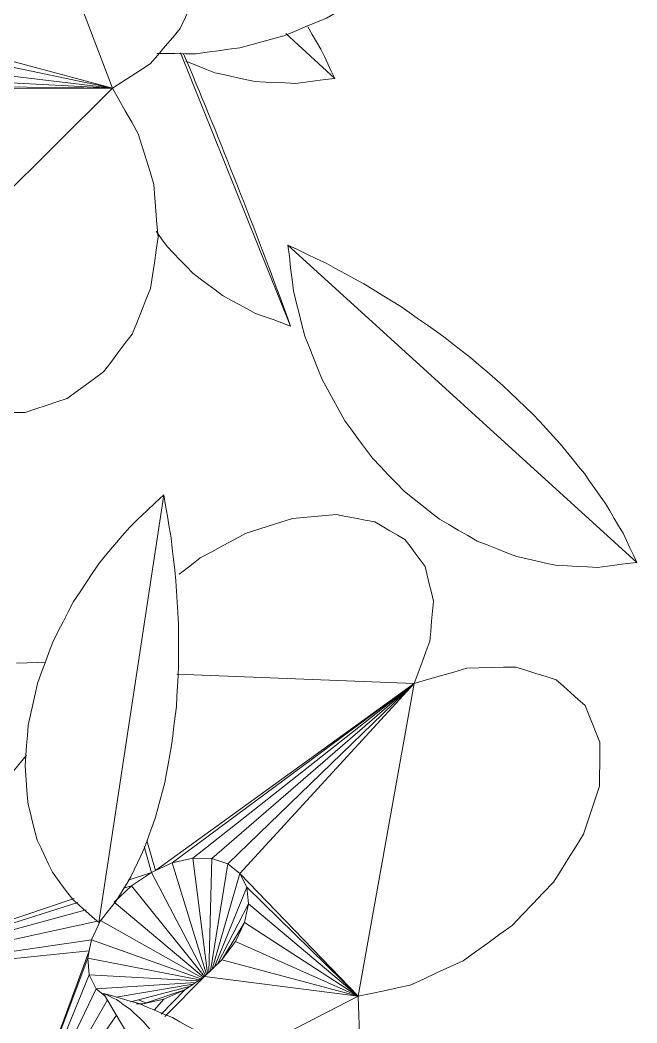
# Model space of a CAD drawing. Header units: metres. Extents: x -18.34 to -13.25, y -25.49 to -16.26.
# Drawn here: x -14.4966 to -14.4259, y -21.1271 to -21.0121 of the extents above; entities that cross this region are included whole.
import ezdxf

# ---------------------------------------------------------------- set-up
doc = ezdxf.new("R2010")
doc.units = ezdxf.units.M
doc.layers.add('Importações nas famílias', color=7, linetype='Continuous', lineweight=5)
doc.layers.add('Vegetação', color=7, linetype='Continuous', lineweight=5)

# ---------------------------------------------------------------- blocks, each defined once
blk = doc.blocks.new('Planta_pergolado_12200 - plantas pergolado_skp_Component_12-V1534-Pavimento 02 - Executivo')
at = {"layer": 'Importações nas famílias', "color": 9}
blk.add_line((0.04413, 0.06481), (0.07022, 0.08435), dxfattribs=at)
at = {"layer": 'Importações nas famílias', "color": 9, "flags": 128}
for points in [[(0.05911, 0.08634), (0.05842, 0.08609), (0.05773, 0.08583), (0.05705, 0.08558), (0.05636, 0.08532)], [(0.06193, 0.08676), (0.06123, 0.08665), (0.06052, 0.08655), (0.05981, 0.08645), (0.05911, 0.08634)], [(0.06477, 0.08656), (0.06406, 0.08661), (0.06335, 0.08666), (0.06264, 0.08671), (0.06193, 0.08676)], [(0.06756, 0.08575), (0.06686, 0.08595), (0.06616, 0.08615), (0.06547, 0.08636), (0.06477, 0.08656)], [(0.05636, 0.08532), (0.05571, 0.08492), (0.05506, 0.08452), (0.05441, 0.08412), (0.05375, 0.08372)], [(0.07022, 0.08435), (0.06955, 0.0847), (0.06889, 0.08505), (0.06822, 0.0854), (0.06756, 0.08575)], [(0.06683, 0.08289), (0.06768, 0.08325), (0.06853, 0.08362), (0.06937, 0.08398), (0.07022, 0.08435)], [(0.05375, 0.08372), (0.05315, 0.08318), (0.05255, 0.08264), (0.05195, 0.08211), (0.05135, 0.08157)], [(0.06356, 0.08134), (0.06438, 0.08173), (0.0652, 0.08212), (0.06602, 0.0825), (0.06683, 0.08289)], [(0.05135, 0.08157), (0.05082, 0.08091), (0.05028, 0.08025), (0.04975, 0.07959), (0.04921, 0.07893)], [(0.06045, 0.07972), (0.06122, 0.08012), (0.062, 0.08053), (0.06278, 0.08094), (0.06356, 0.08134)], [(0.05751, 0.07804), (0.05825, 0.07846), (0.05898, 0.07888), (0.05971, 0.0793), (0.06045, 0.07972)], [(0.04921, 0.07893), (0.04875, 0.07816), (0.04829, 0.07739), (0.04784, 0.07663), (0.04738, 0.07586)], [(0.0548, 0.07632), (0.05548, 0.07675), (0.05616, 0.07718), (0.05684, 0.07761), (0.05751, 0.07804)], [(0.04738, 0.07586), (0.04701, 0.075), (0.04664, 0.07414), (0.04627, 0.07328), (0.0459, 0.07243)], [(0.05234, 0.07458), (0.05296, 0.07501), (0.05357, 0.07545), (0.05419, 0.07588), (0.0548, 0.07632)], [(0.05016, 0.07284), (0.05071, 0.07328), (0.05125, 0.07371), (0.0518, 0.07414), (0.05234, 0.07458)], [(0.0459, 0.07243), (0.04563, 0.0715), (0.04535, 0.07057), (0.04508, 0.06964), (0.04481, 0.06872)], [(0.04828, 0.07112), (0.04875, 0.07155), (0.04922, 0.07198), (0.04969, 0.07241), (0.05016, 0.07284)], [(0.04672, 0.06944), (0.04711, 0.06986), (0.0475, 0.07028), (0.04789, 0.0707), (0.04828, 0.07112)], [(0.0455, 0.06782), (0.04581, 0.06822), (0.04611, 0.06863), (0.04642, 0.06904), (0.04672, 0.06944)], [(0.04481, 0.06872), (0.04464, 0.06774), (0.04447, 0.06676), (0.0443, 0.06579), (0.04413, 0.06481)], [(0.04463, 0.06627), (0.04485, 0.06666), (0.04507, 0.06704), (0.04528, 0.06743), (0.0455, 0.06782)], [(0.04413, 0.06481), (0.04426, 0.06518), (0.04438, 0.06554), (0.04451, 0.06591), (0.04463, 0.06627)]]:
    blk.add_lwpolyline(points, dxfattribs=at)
blk = doc.blocks.new('Planta_pergolado_12200 - plantas pergolado_skp_Component_16-V3514-Pavimento 02 - Executivo')
blk.add_blockref('Planta_pergolado_12200 - plantas pergolado_skp_Component_12-V1534-Pavimento 02 - Executivo', (0, 0))
blk = doc.blocks.new('Planta_pergolado_12200 - plantas pergolado_skp_Component_12-V1572-Pavimento 02 - Executivo')
at = {"layer": 'Importações nas famílias', "color": 9}
for p, q in [((0.09445, 0.131199), (0.084375, 0.128666)), ((0.06454, 0.129136), (0.06395, 0.128801))]:
    blk.add_line(p, q, dxfattribs=at)
at = {"layer": 'Importações nas famílias', "color": 9, "flags": 128}
for points in [[(0.084176, 0.133824), (0.08329, 0.13385), (0.082404, 0.133875)], [(0.087687, 0.133331), (0.086809, 0.133454), (0.085932, 0.133578), (0.085054, 0.133701), (0.084176, 0.133824)], [(0.091124, 0.132453), (0.090265, 0.132672), (0.089406, 0.132892), (0.088546, 0.133112), (0.087687, 0.133331)], [(0.09445, 0.131199), (0.093619, 0.131513), (0.092787, 0.131826), (0.091956, 0.13214), (0.091124, 0.132453)], [(0.08741, 0.130058), (0.088323, 0.130215), (0.089236, 0.130372), (0.090149, 0.13053), (0.091062, 0.130687)], [(0.091062, 0.130687), (0.091909, 0.130815), (0.092756, 0.130943), (0.093603, 0.131071), (0.09445, 0.131199)], [(0.083581, 0.129327), (0.084538, 0.12951), (0.085496, 0.129693), (0.086453, 0.129875), (0.08741, 0.130058)]]:
    blk.add_lwpolyline(points, dxfattribs=at)
blk = doc.blocks.new('Planta_pergolado_12200 - plantas pergolado_skp_Component_17-V3538-Pavimento 02 - Executivo')
at = {"layer": 'Importações nas famílias', "color": 9}
for p, q in [((0.057615, 0.164133), (0.044275, 0.148813)), ((0.056231, 0.136866), (0.057615, 0.164133)), ((0.056628, 0.138382), (0.057615, 0.164133)), ((0.057419, 0.140012), (0.057615, 0.164133)), ((0.057615, 0.164133), (0.075476, 0.143621)), ((0.060939, 0.142316), (0.057615, 0.164133)), ((0.05965, 0.142048), (0.057615, 0.164133)), ((0.05845, 0.141262), (0.057615, 0.164133)), ((0.075476, 0.143621), (0.060939, 0.142316)), ((0.062227, 0.142048), (0.075476, 0.143621)), ((0.063428, 0.141262), (0.075476, 0.143621)), ((0.075476, 0.143621), (0.064459, 0.140012)), ((0.075476, 0.143621), (0.06525, 0.138382)), ((0.065747, 0.136484), (0.075476, 0.143621)), ((0.065917, 0.134448), (0.075476, 0.143621)), ((0.073069, 0.131909), (0.075476, 0.143621)), ((0.05845, 0.141262), (0.05965, 0.142048)), ((0.05965, 0.142048), (0.060939, 0.142316)), ((0.065859, 0.135137), (0.05965, 0.142048)), ((0.062227, 0.142048), (0.060939, 0.142316)), ((0.065841, 0.135352), (0.060939, 0.142316)), ((0.063428, 0.141262), (0.062227, 0.142048)), ((0.065819, 0.135627), (0.062227, 0.142048)), ((0.057419, 0.140012), (0.05845, 0.141262)), ((0.065874, 0.134961), (0.05845, 0.141262)), ((0.064459, 0.140012), (0.063428, 0.141262)), ((0.065788, 0.135989), (0.063428, 0.141262)), ((0.056628, 0.138382), (0.057419, 0.140012)), ((0.065886, 0.134811), (0.057419, 0.140012)), ((0.06525, 0.138382), (0.064459, 0.140012)), ((0.065742, 0.136477), (0.064459, 0.140012)), ((0.056231, 0.136866), (0.056628, 0.138382)), ((0.065897, 0.13468), (0.056628, 0.138382)), ((0.065647, 0.136866), (0.06525, 0.138382)), ((0.053759, 0.137879), (0.056231, 0.136866)), ((0.056131, 0.136484), (0.054021, 0.137404)), ((0.05541, 0.13452), (0.056131, 0.136484)), ((0.055961, 0.134448), (0.056131, 0.136484)), ((0.056131, 0.136484), (0.056231, 0.136866)), ((0.065907, 0.13456), (0.056131, 0.136484)), ((0.065647, 0.136866), (0.065747, 0.136484)), ((0.065747, 0.136484), (0.065917, 0.134448)), ((0.04164, 0.134444), (0.046576, 0.110432)), ((0.055704, 0.133789), (0.055961, 0.134448)), ((0.065917, 0.134448), (0.055961, 0.134448)), ((0.056131, 0.132411), (0.055961, 0.134448)), ((0.065907, 0.134335), (0.056131, 0.132411)), ((0.065897, 0.134216), (0.056628, 0.130514)), ((0.065886, 0.134084), (0.057419, 0.128884)), ((0.05845, 0.127634), (0.065874, 0.133935)), ((0.065917, 0.134448), (0.065747, 0.132411)), ((0.065917, 0.134448), (0.066463, 0.129652)), ((0.065859, 0.133759), (0.05965, 0.126848)), ((0.060939, 0.12658), (0.065841, 0.133543)), ((0.06257, 0.127461), (0.065819, 0.133268)), ((0.065788, 0.132907), (0.063671, 0.128176)), ((0.064459, 0.128884), (0.065741, 0.132416)), ((0.065747, 0.132411), (0.06525, 0.130514)), ((0.066127, 0.129542), (0.065747, 0.132411)), ((0.057419, 0.128884), (0.056628, 0.130514)), ((0.06525, 0.130514), (0.064459, 0.128884)), ((0.065457, 0.129289), (0.06525, 0.130514)), ((0.056502, 0.130262), (0.046576, 0.110432)), ((0.055137, 0.130125), (0.046576, 0.110432)), ((0.046576, 0.110432), (0.05421, 0.129968)), ((0.046576, 0.110432), (0.053729, 0.129935)), ((0.057419, 0.128884), (0.046576, 0.110432)), ((0.058037, 0.128135), (0.057419, 0.128884)), ((0.064459, 0.128884), (0.064091, 0.128438)), ((0.058037, 0.128135), (0.046576, 0.110432)), ((0.05845, 0.127634), (0.058037, 0.128135)), ((0.068654, 0.110432), (0.058037, 0.128135)), ((0.05965, 0.126848), (0.05845, 0.127634)), ((0.068654, 0.110432), (0.05845, 0.127634)), ((0.060939, 0.12658), (0.05965, 0.126848)), ((0.068654, 0.110432), (0.05965, 0.126848)), ((0.061866, 0.126773), (0.060939, 0.12658)), ((0.068654, 0.110432), (0.060939, 0.12658)), ((0.068654, 0.110432), (0.06228, 0.126713)), ((0.068654, 0.110432), (0.063773, 0.126499))]:
    blk.add_line(p, q, dxfattribs=at)
at = {"layer": 'Importações nas famílias', "color": 9, "flags": 128}
for points in [[(0.064989, 0.173789), (0.065806, 0.173926), (0.066623, 0.174062), (0.06744, 0.174198), (0.068257, 0.174334)], [(0.068257, 0.174334), (0.069064, 0.174091), (0.069871, 0.173848), (0.070678, 0.173605), (0.071485, 0.173362)], [(0.061961, 0.171774), (0.062718, 0.172278), (0.063475, 0.172782), (0.064232, 0.173286), (0.064989, 0.173789)], [(0.071485, 0.173362), (0.072213, 0.172761), (0.072941, 0.17216), (0.073669, 0.171558), (0.074397, 0.170957)], [(0.059431, 0.168461), (0.060064, 0.169289), (0.060696, 0.170118), (0.061329, 0.170946), (0.061961, 0.171774)], [(0.044729, 0.170166), (0.045429, 0.170432), (0.04613, 0.170698), (0.04683, 0.170964), (0.047531, 0.171229)], [(0.047531, 0.171229), (0.048251, 0.1712), (0.048971, 0.17117), (0.049691, 0.17114), (0.050411, 0.17111)], [(0.050411, 0.17111), (0.051102, 0.170787), (0.051793, 0.170463), (0.052484, 0.17014), (0.053174, 0.169817)], [(0.074397, 0.170957), (0.074983, 0.170048), (0.07557, 0.16914), (0.076157, 0.168231), (0.076744, 0.167323)], [(0.042196, 0.167993), (0.042829, 0.168536), (0.043462, 0.169079), (0.044095, 0.169623), (0.044729, 0.170166)], [(0.053174, 0.169817), (0.053789, 0.169222), (0.054403, 0.168627), (0.055017, 0.168032), (0.055632, 0.167437)], [(0.057615, 0.164133), (0.058069, 0.165215), (0.058523, 0.166297), (0.058977, 0.167379), (0.059431, 0.168461)], [(0.040106, 0.164857), (0.040628, 0.165641), (0.041151, 0.166425), (0.041673, 0.167209), (0.042196, 0.167993)], [(0.055632, 0.167437), (0.056127, 0.166611), (0.056623, 0.165785), (0.057119, 0.164959), (0.057615, 0.164133)], [(0.076744, 0.167323), (0.07714, 0.166185), (0.077535, 0.165047), (0.077931, 0.163909), (0.078326, 0.162771)], [(0.0386, 0.160974), (0.038976, 0.161945), (0.039353, 0.162916), (0.039729, 0.163886), (0.040106, 0.164857)], [(0.078326, 0.162771), (0.078497, 0.161501), (0.078667, 0.160231), (0.078838, 0.158961), (0.079008, 0.157691)], [(0.037782, 0.156606), (0.037986, 0.157698), (0.038191, 0.15879), (0.038395, 0.159882), (0.0386, 0.160974)], [(0.079008, 0.157691), (0.078939, 0.156397), (0.07887, 0.155103), (0.0788, 0.153809), (0.078731, 0.152516)], [(0.037744, 0.15433), (0.037763, 0.155468), (0.037782, 0.156606)], [(0.078731, 0.152516), (0.078428, 0.151309), (0.078125, 0.150102), (0.077822, 0.148895), (0.07752, 0.147688)], [(0.07752, 0.147688), (0.077009, 0.146671), (0.076498, 0.145655), (0.075987, 0.144638), (0.075476, 0.143621)], [(0.075476, 0.143621), (0.076127, 0.143131), (0.076777, 0.14264), (0.077427, 0.14215), (0.078077, 0.14166)], [(0.034962, 0.138702), (0.035509, 0.139441), (0.036057, 0.140181), (0.036446, 0.140706)]]:
    blk.add_lwpolyline(points, dxfattribs=at)
blk = doc.blocks.new('Planta_pergolado_12200 - plantas pergolado_skp_Component_16-V3539-Pavimento 02 - Executivo')
for name in ['Planta_pergolado_12200 - plantas pergolado_skp_Component_17-V3538-Pavimento 02 - Executivo', 'Planta_pergolado_12200 - plantas pergolado_skp_Component_12-V1572-Pavimento 02 - Executivo']:
    blk.add_blockref(name, (0, 0))
blk = doc.blocks.new('Planta_pergolado_12200 - plantas pergolado_skp_-V3540-Pavimento 02 - Executivo')
blk.add_blockref('Planta_pergolado_12200 - plantas pergolado_skp_Component_16-V3539-Pavimento 02 - Executivo', (0, 0))
blk = doc.blocks.new('Planta_pergolado_12200 - plantas pergolado_skp_-V3541-Pavimento 02 - Executivo')
at = {"xscale": 1.254472261797389, "yscale": 1.254472261797389, "zscale": 1.254472261797389, "rotation": 44.99999999999149}
blk.add_blockref('Planta_pergolado_12200 - plantas pergolado_skp_-V3540-Pavimento 02 - Executivo', (0.10194, -0.10235), dxfattribs=at)
blk.add_blockref('Planta_pergolado_12200 - plantas pergolado_skp_Component_16-V3514-Pavimento 02 - Executivo', (0, 0))
blk = doc.blocks.new('Planta_pergolado_12200 - plantas pergolado_skp_-V3560-Pavimento 02 - Executivo')
at = {"rotation": 89.9999999999999}
blk.add_blockref('Planta_pergolado_12200 - plantas pergolado_skp_-V3541-Pavimento 02 - Executivo', (0.27404, 0.01573), dxfattribs=at)
blk = doc.blocks.new('Planta_pergolado_12200 - plantas pergolado_skp_Component_12-V563-Pavimento 02 - Executivo')
at = {"layer": 'Importações nas famílias', "color": 9}
blk.add_line((-0.05477, 0.27195), (-0.02345, 0.25931), dxfattribs=at)
at = {"layer": 'Importações nas famílias', "color": 9, "flags": 128}
for points in [[(-0.05332, 0.26791), (-0.05368, 0.26892), (-0.05404, 0.26993), (-0.05441, 0.27094), (-0.05477, 0.27195)], [(-0.05477, 0.27195), (-0.05392, 0.27164), (-0.05307, 0.27132), (-0.05222, 0.27101), (-0.05137, 0.2707)], [(-0.05137, 0.2707), (-0.05049, 0.27037), (-0.0496, 0.27004), (-0.04872, 0.26971), (-0.04784, 0.26938)], [(-0.04784, 0.26938), (-0.04693, 0.26903), (-0.04602, 0.26869), (-0.04512, 0.26834), (-0.04421, 0.268)], [(-0.04421, 0.268), (-0.04329, 0.26764), (-0.04237, 0.26728), (-0.04145, 0.26693), (-0.04052, 0.26657)], [(-0.05129, 0.26415), (-0.0518, 0.26509), (-0.05231, 0.26603), (-0.05281, 0.26697), (-0.05332, 0.26791)], [(-0.04052, 0.26657), (-0.0396, 0.26621), (-0.03868, 0.26584), (-0.03775, 0.26548), (-0.03683, 0.26511)], [(-0.03683, 0.26511), (-0.03591, 0.26475), (-0.03499, 0.26438), (-0.03407, 0.26401), (-0.03315, 0.26364)], [(-0.04871, 0.26074), (-0.04935, 0.26159), (-0.05, 0.26244), (-0.05064, 0.2633), (-0.05129, 0.26415)], [(-0.03315, 0.26364), (-0.03225, 0.26328), (-0.03135, 0.26291), (-0.03045, 0.26254), (-0.02955, 0.26218)], [(-0.02955, 0.26218), (-0.02867, 0.26182), (-0.0278, 0.26145), (-0.02693, 0.26109), (-0.02605, 0.26073)], [(-0.04565, 0.25778), (-0.04641, 0.25852), (-0.04718, 0.25926), (-0.04794, 0.26), (-0.04871, 0.26074)], [(-0.02605, 0.26073), (-0.02521, 0.26038), (-0.02438, 0.26002), (-0.02354, 0.25967)], [(-0.04391, 0.25655), (-0.04478, 0.25716), (-0.04565, 0.25778)]]:
    blk.add_lwpolyline(points, dxfattribs=at)
blk = doc.blocks.new('Planta_pergolado_12200 - plantas pergolado_skp_Component_16-V3852-Pavimento 02 - Executivo')
at = {"extrusion": (0, 0, -1), "zscale": -1, "rotation": 180}
blk.add_blockref('Planta_pergolado_12200 - plantas pergolado_skp_Component_12-V563-Pavimento 02 - Executivo', (0, 0), dxfattribs=at)
blk = doc.blocks.new('Planta_pergolado_12200 - plantas pergolado_skp_Component_12-V631-Pavimento 02 - Executivo')
at = {"layer": 'Importações nas famílias', "color": 9}
blk.add_line((-0.02637, 0.27701), (-0.02124, 0.27138), dxfattribs=at)
at = {"layer": 'Importações nas famílias', "color": 9, "flags": 128}
for points in [[(-0.02696, 0.27251), (-0.02681, 0.27364), (-0.02667, 0.27476), (-0.02652, 0.27589), (-0.02637, 0.27701)], [(-0.02637, 0.27701), (-0.02554, 0.27661), (-0.02471, 0.27622), (-0.02387, 0.27582), (-0.02304, 0.27542)], [(-0.02304, 0.27542), (-0.02219, 0.27491), (-0.02134, 0.27441), (-0.02048, 0.27391)], [(-0.02674, 0.26789), (-0.0268, 0.26905), (-0.02685, 0.2702), (-0.0269, 0.27136), (-0.02696, 0.27251)], [(-0.02573, 0.26326), (-0.02598, 0.26442), (-0.02623, 0.26557), (-0.02649, 0.26673), (-0.02674, 0.26789)], [(-0.00857, 0.26423), (-0.00774, 0.26337), (-0.00698, 0.26258)], [(-0.02441, 0.25992), (-0.02483, 0.26099), (-0.02528, 0.26212), (-0.02573, 0.26326)]]:
    blk.add_lwpolyline(points, dxfattribs=at)
blk = doc.blocks.new('Planta_pergolado_12200 - plantas pergolado_skp_Component_16-V3891-Pavimento 02 - Executivo')
at = {"extrusion": (0, 0, -1), "zscale": -1, "rotation": 180}
blk.add_blockref('Planta_pergolado_12200 - plantas pergolado_skp_Component_12-V631-Pavimento 02 - Executivo', (0, 0), dxfattribs=at)
blk = doc.blocks.new('Planta_pergolado_12200 - plantas pergolado_skp_Component_12-V641-Pavimento 02 - Executivo')
at = {"layer": 'Importações nas famílias', "color": 9}
blk.add_line((-0.08187, 0.31163), (-0.04549, 0.27164), dxfattribs=at)
at = {"layer": 'Importações nas famílias', "color": 9, "flags": 128}
for points in [[(-0.08246, 0.30713), (-0.08231, 0.30826), (-0.08216, 0.30938), (-0.08202, 0.31051), (-0.08187, 0.31163)], [(-0.08187, 0.31163), (-0.08104, 0.31123), (-0.0802, 0.31084), (-0.07937, 0.31044), (-0.07853, 0.31004)], [(-0.07853, 0.31004), (-0.07768, 0.30953), (-0.07683, 0.30903), (-0.07598, 0.30853), (-0.07513, 0.30802)], [(-0.08224, 0.30251), (-0.08229, 0.30367), (-0.08235, 0.30482), (-0.0824, 0.30598), (-0.08246, 0.30713)], [(-0.07513, 0.30802), (-0.07427, 0.30742), (-0.07341, 0.30682), (-0.07256, 0.30621), (-0.0717, 0.30561)], [(-0.0717, 0.30561), (-0.07084, 0.30491), (-0.06998, 0.30422), (-0.06913, 0.30352), (-0.06827, 0.30283)], [(-0.08122, 0.29788), (-0.08148, 0.29904), (-0.08173, 0.30019), (-0.08199, 0.30135), (-0.08224, 0.30251)], [(-0.06827, 0.30283), (-0.06742, 0.30205), (-0.06658, 0.30127), (-0.06573, 0.30049), (-0.06489, 0.2997)], [(-0.06489, 0.2997), (-0.06406, 0.29885), (-0.06324, 0.29799), (-0.06242, 0.29714), (-0.06159, 0.29628)], [(-0.07944, 0.29334), (-0.07988, 0.29447), (-0.08033, 0.29561), (-0.08078, 0.29674), (-0.08122, 0.29788)], [(-0.06159, 0.29628), (-0.0608, 0.29536), (-0.06, 0.29443), (-0.05921, 0.29351), (-0.05841, 0.29259)], [(-0.07692, 0.28899), (-0.07755, 0.29008), (-0.07818, 0.29116), (-0.07881, 0.29225), (-0.07944, 0.29334)], [(-0.05841, 0.29259), (-0.05766, 0.29161), (-0.0569, 0.29063), (-0.05614, 0.28965), (-0.05539, 0.28867)], [(-0.07372, 0.28496), (-0.07452, 0.28597), (-0.07532, 0.28698), (-0.07612, 0.28799), (-0.07692, 0.28899)], [(-0.05539, 0.28867), (-0.05468, 0.28764), (-0.05397, 0.28662), (-0.05326, 0.28559), (-0.05255, 0.28457)], [(-0.06993, 0.28132), (-0.07088, 0.28223), (-0.07183, 0.28314), (-0.07277, 0.28405), (-0.07372, 0.28496)], [(-0.05255, 0.28457), (-0.0519, 0.28351), (-0.05125, 0.28245), (-0.05059, 0.28139), (-0.04994, 0.28033)], [(-0.06563, 0.27816), (-0.06671, 0.27895), (-0.06778, 0.27974), (-0.06886, 0.28053), (-0.06993, 0.28132)], [(-0.04994, 0.28033), (-0.04935, 0.27925), (-0.04876, 0.27817), (-0.04817, 0.27709), (-0.04757, 0.27601)], [(-0.06092, 0.27556), (-0.0621, 0.27621), (-0.06328, 0.27686), (-0.06445, 0.27751), (-0.06563, 0.27816)], [(-0.05592, 0.27358), (-0.05717, 0.27407), (-0.05842, 0.27457), (-0.05967, 0.27507), (-0.06092, 0.27556)], [(-0.04757, 0.27601), (-0.04705, 0.27492), (-0.04653, 0.27382), (-0.04601, 0.27273), (-0.04549, 0.27164)], [(-0.05073, 0.27226), (-0.05203, 0.27259), (-0.05332, 0.27292), (-0.05462, 0.27325), (-0.05592, 0.27358)], [(-0.04549, 0.27164), (-0.0468, 0.2718), (-0.04811, 0.27195), (-0.04942, 0.27211), (-0.05073, 0.27226)]]:
    blk.add_lwpolyline(points, dxfattribs=at)
blk = doc.blocks.new('Planta_pergolado_12200 - plantas pergolado_skp_Component_12-V642-Pavimento 02 - Executivo')
at = {"layer": 'Importações nas famílias', "color": 9}
blk.add_line((-0.12318, 0.24996), (-0.07413, 0.25742), dxfattribs=at)
at = {"layer": 'Importações nas famílias', "color": 9, "flags": 128}
for points in [[(-0.10288, 0.25831), (-0.10176, 0.25845), (-0.10064, 0.25858), (-0.09952, 0.25871), (-0.09839, 0.25885)], [(-0.09839, 0.25885), (-0.09723, 0.25891), (-0.09606, 0.25897), (-0.09489, 0.25904), (-0.09372, 0.2591)], [(-0.09372, 0.2591), (-0.09251, 0.2591), (-0.09131, 0.2591), (-0.0901, 0.25909), (-0.0889, 0.25909)], [(-0.0889, 0.25909), (-0.08767, 0.25902), (-0.08644, 0.25894), (-0.08522, 0.25887), (-0.08399, 0.2588)], [(-0.08399, 0.2588), (-0.08275, 0.25866), (-0.08152, 0.25852), (-0.08028, 0.25838), (-0.07905, 0.25824)], [(-0.10713, 0.25752), (-0.10606, 0.25772), (-0.105, 0.25792), (-0.10394, 0.25812), (-0.10288, 0.25831)], [(-0.07905, 0.25824), (-0.07782, 0.25803), (-0.07659, 0.25783), (-0.07536, 0.25762), (-0.07413, 0.25742)], [(-0.1147, 0.25517), (-0.1138, 0.25549), (-0.11289, 0.25582), (-0.11198, 0.25614), (-0.11108, 0.25647)], [(-0.11108, 0.25647), (-0.11009, 0.25673), (-0.1091, 0.25699), (-0.10811, 0.25726), (-0.10713, 0.25752)], [(-0.07413, 0.25742), (-0.07505, 0.25644), (-0.07598, 0.25546), (-0.0769, 0.25449), (-0.07782, 0.25351)], [(-0.11795, 0.25364), (-0.11714, 0.25402), (-0.11632, 0.2544), (-0.11551, 0.25479), (-0.1147, 0.25517)], [(-0.12078, 0.2519), (-0.12007, 0.25233), (-0.11937, 0.25277), (-0.11866, 0.2532), (-0.11795, 0.25364)], [(-0.07782, 0.25351), (-0.07885, 0.25264), (-0.07987, 0.25177), (-0.0809, 0.2509), (-0.08193, 0.25003)], [(-0.12318, 0.24996), (-0.12258, 0.25045), (-0.12198, 0.25093), (-0.12138, 0.25141), (-0.12078, 0.2519)], [(-0.12059, 0.24701), (-0.12124, 0.24775), (-0.12188, 0.24849), (-0.12253, 0.24922), (-0.12318, 0.24996)], [(-0.08193, 0.25003), (-0.08304, 0.24929), (-0.08415, 0.24855), (-0.08525, 0.24781), (-0.08636, 0.24707)], [(-0.11741, 0.24464), (-0.11821, 0.24523), (-0.119, 0.24582), (-0.11979, 0.24642), (-0.12059, 0.24701)], [(-0.08636, 0.24707), (-0.08753, 0.24647), (-0.08869, 0.24587), (-0.08985, 0.24528), (-0.09102, 0.24468)], [(-0.11373, 0.24291), (-0.11465, 0.24334), (-0.11557, 0.24377), (-0.11649, 0.24421), (-0.11741, 0.24464)], [(-0.09102, 0.24468), (-0.09221, 0.24425), (-0.0934, 0.24381), (-0.09459, 0.24337), (-0.09578, 0.24294)], [(-0.10963, 0.24186), (-0.11065, 0.24212), (-0.11168, 0.24238), (-0.1127, 0.24264), (-0.11373, 0.24291)], [(-0.09578, 0.24294), (-0.09697, 0.24267), (-0.09816, 0.2424), (-0.09935, 0.24214), (-0.10055, 0.24187)], [(-0.1052, 0.24151), (-0.1063, 0.24159), (-0.10741, 0.24168), (-0.10852, 0.24177), (-0.10963, 0.24186)], [(-0.10055, 0.24187), (-0.10171, 0.24178), (-0.10287, 0.24169), (-0.10403, 0.2416), (-0.1052, 0.24151)]]:
    blk.add_lwpolyline(points, dxfattribs=at)
blk = doc.blocks.new('Planta_pergolado_12200 - plantas pergolado_skp_Component_12-V608-Pavimento 02 - Executivo')
at = {"layer": 'Importações nas famílias', "color": 9}
for p, q in [((-0.0781, 0.22367), (-0.10239, 0.18604)), ((-0.09445, 0.18898), (-0.09527, 0.18808))]:
    blk.add_line(p, q, dxfattribs=at)
at = {"layer": 'Importações nas famílias', "color": 9, "flags": 128}
for points in [[(-0.08271, 0.22232), (-0.08156, 0.22266), (-0.0804, 0.223), (-0.07925, 0.22333), (-0.0781, 0.22367)], [(-0.0781, 0.22367), (-0.07831, 0.22256), (-0.07852, 0.22144), (-0.07874, 0.22032), (-0.07895, 0.2192)], [(-0.08724, 0.22023), (-0.08611, 0.22075), (-0.08497, 0.22127), (-0.08384, 0.22179), (-0.08271, 0.22232)], [(-0.09158, 0.21747), (-0.09049, 0.21816), (-0.08941, 0.21885), (-0.08832, 0.21954), (-0.08724, 0.22023)], [(-0.07895, 0.2192), (-0.07926, 0.21807), (-0.07957, 0.21693), (-0.07987, 0.2158), (-0.08018, 0.21466)], [(-0.09562, 0.2141), (-0.09461, 0.21495), (-0.0936, 0.21579), (-0.09259, 0.21663), (-0.09158, 0.21747)], [(-0.09928, 0.2102), (-0.09837, 0.21118), (-0.09745, 0.21215), (-0.09654, 0.21313), (-0.09562, 0.2141)], [(-0.08018, 0.21466), (-0.08058, 0.21353), (-0.08098, 0.21239), (-0.08138, 0.21126), (-0.08178, 0.21012)], [(-0.10247, 0.20586), (-0.10167, 0.20695), (-0.10087, 0.20803), (-0.10008, 0.20912), (-0.09928, 0.2102)], [(-0.08178, 0.21012), (-0.08226, 0.20899), (-0.08275, 0.20787), (-0.08323, 0.20674), (-0.08372, 0.20561)], [(-0.1051, 0.20118), (-0.10444, 0.20235), (-0.10378, 0.20352), (-0.10312, 0.20469), (-0.10247, 0.20586)], [(-0.08372, 0.20561), (-0.08428, 0.20451), (-0.08485, 0.20341), (-0.08542, 0.2023), (-0.08598, 0.2012)], [(-0.10713, 0.19627), (-0.10662, 0.1975), (-0.10612, 0.19873), (-0.10561, 0.19995), (-0.1051, 0.20118)], [(-0.08598, 0.2012), (-0.08662, 0.20013), (-0.08726, 0.19906), (-0.0879, 0.19799), (-0.08855, 0.19692)], [(-0.08855, 0.19692), (-0.08925, 0.1959), (-0.08996, 0.19488), (-0.09067, 0.19385), (-0.09138, 0.19283)], [(-0.1085, 0.19125), (-0.10816, 0.1925), (-0.10782, 0.19376), (-0.10747, 0.19502), (-0.10713, 0.19627)], [(-0.09138, 0.19283), (-0.09215, 0.19187), (-0.09292, 0.1909), (-0.09369, 0.18994), (-0.09445, 0.18898)], [(-0.10918, 0.18623), (-0.10901, 0.18749), (-0.10884, 0.18874), (-0.10867, 0.18999), (-0.1085, 0.19125)], [(-0.10916, 0.18173), (-0.10916, 0.18256), (-0.10917, 0.18378), (-0.10918, 0.18501), (-0.10918, 0.18623)]]:
    blk.add_lwpolyline(points, dxfattribs=at)
blk = doc.blocks.new('Planta_pergolado_12200 - plantas pergolado_skp_Component_17-V644-Pavimento 02 - Executivo')
at = {"layer": 'Importações nas famílias', "color": 9}
for p, q in [((-0.05592, 0.2228), (-0.0275, 0.25152)), ((-0.0275, 0.25152), (-0.02771, 0.21717)), ((-0.02588, 0.22132), (-0.0275, 0.25152)), ((-0.0275, 0.25152), (-0.02713, 0.21937)), ((-0.02404, 0.22288), (-0.0275, 0.25152)), ((-0.02174, 0.22395), (-0.0275, 0.25152)), ((-0.02019, 0.22425), (-0.0275, 0.25152)), ((0.0161, 0.23499), (-0.0275, 0.25152))]:
    blk.add_line(p, q, dxfattribs=at)
at = {"layer": 'Importações nas famílias', "color": 9, "flags": 128}
for points in [[(-0.01555, 0.26167), (-0.01683, 0.26108), (-0.0181, 0.26049), (-0.01937, 0.2599), (-0.02065, 0.2593)], [(-0.02065, 0.2593), (-0.02167, 0.25844), (-0.02268, 0.25757), (-0.0237, 0.25671), (-0.02472, 0.25584)], [(-0.0446, 0.25676), (-0.04607, 0.25654), (-0.04753, 0.25633), (-0.04899, 0.25612), (-0.05045, 0.2559)], [(-0.03855, 0.25627), (-0.04007, 0.25639), (-0.04158, 0.25651), (-0.04309, 0.25663), (-0.0446, 0.25676)], [(-0.05045, 0.2559), (-0.05177, 0.25537), (-0.05308, 0.25484), (-0.0544, 0.25431), (-0.05571, 0.25377)], [(-0.03272, 0.25449), (-0.03418, 0.25493), (-0.03564, 0.25538), (-0.03709, 0.25583), (-0.03855, 0.25627)], [(-0.02472, 0.25584), (-0.02542, 0.25476), (-0.02611, 0.25368), (-0.0268, 0.2526), (-0.0275, 0.25152)], [(-0.0275, 0.25152), (-0.0288, 0.25226), (-0.03011, 0.253), (-0.03141, 0.25374), (-0.03272, 0.25449)], [(-0.05571, 0.25377), (-0.05679, 0.25296), (-0.05786, 0.25214), (-0.05894, 0.25133), (-0.06001, 0.25051)], [(-0.06001, 0.25051), (-0.06078, 0.24947), (-0.06154, 0.24843), (-0.0623, 0.24738), (-0.06307, 0.24634)], [(-0.06307, 0.24634), (-0.06347, 0.24514), (-0.06387, 0.24394), (-0.06427, 0.24274), (-0.06467, 0.24154)], [(-0.06467, 0.24154), (-0.06468, 0.24027), (-0.06468, 0.239), (-0.06469, 0.23772), (-0.0647, 0.23645)]]:
    blk.add_lwpolyline(points, dxfattribs=at)
blk = doc.blocks.new('Planta_pergolado_12200 - plantas pergolado_skp_Component_16-V3894-Pavimento 02 - Executivo')
at = {"extrusion": (0, 0, -1), "zscale": -1, "rotation": 180}
for name, p in [('Planta_pergolado_12200 - plantas pergolado_skp_Component_17-V644-Pavimento 02 - Executivo', (0, 0)), ('Planta_pergolado_12200 - plantas pergolado_skp_Component_12-V642-Pavimento 02 - Executivo', (0, 0)), ('Planta_pergolado_12200 - plantas pergolado_skp_Component_12-V608-Pavimento 02 - Executivo', (-0.08564, -0.07489)), ('Planta_pergolado_12200 - plantas pergolado_skp_Component_12-V641-Pavimento 02 - Executivo', (0, 0))]:
    blk.add_blockref(name, p, dxfattribs=at)
blk = doc.blocks.new('Planta_pergolado_12200 - plantas pergolado_skp_-V3895-Pavimento 02 - Executivo')
for name in ['Planta_pergolado_12200 - plantas pergolado_skp_Component_16-V3891-Pavimento 02 - Executivo', 'Planta_pergolado_12200 - plantas pergolado_skp_Component_16-V3894-Pavimento 02 - Executivo']:
    blk.add_blockref(name, (0, 0))
blk = doc.blocks.new('Planta_pergolado_12200 - plantas pergolado_skp_-V3896-Pavimento 02 - Executivo')
for name in ['Planta_pergolado_12200 - plantas pergolado_skp_-V3895-Pavimento 02 - Executivo', 'Planta_pergolado_12200 - plantas pergolado_skp_Component_16-V3852-Pavimento 02 - Executivo']:
    blk.add_blockref(name, (0, 0))
blk = doc.blocks.new('Planta_pergolado_12200 - plantas pergolado_skp_-V4061-Pavimento 02 - Executivo')
blk.add_blockref('Planta_pergolado_12200 - plantas pergolado_skp_-V3896-Pavimento 02 - Executivo', (0, 0))
blk = doc.blocks.new('Planta_pergolado_12200 - Planta_pergolado_12200-V4294-Pavimento 02 - Executivo')
blk.add_blockref('Planta_pergolado_12200 - plantas pergolado_skp_-V4061-Pavimento 02 - Executivo', (0, 0))
at = {"xscale": 1.068436298615139, "yscale": 1.068436298615139, "zscale": 1.068436298615139, "rotation": 83.79999999999607}
blk.add_blockref('Planta_pergolado_12200 - plantas pergolado_skp_-V3560-Pavimento 02 - Executivo', (-0.09186, -0.47965), dxfattribs=at)

msp = doc.modelspace()

# ---------------------------------------------------------------- block references
at = {"layer": 'Vegetação', "color": 9, "rotation": 89.99999999999997}
msp.add_blockref('Planta_pergolado_12200 - Planta_pergolado_12200-V4294-Pavimento 02 - Executivo', (-14.73752, -20.99245), dxfattribs=at)

doc.saveas('drawing.dxf')
